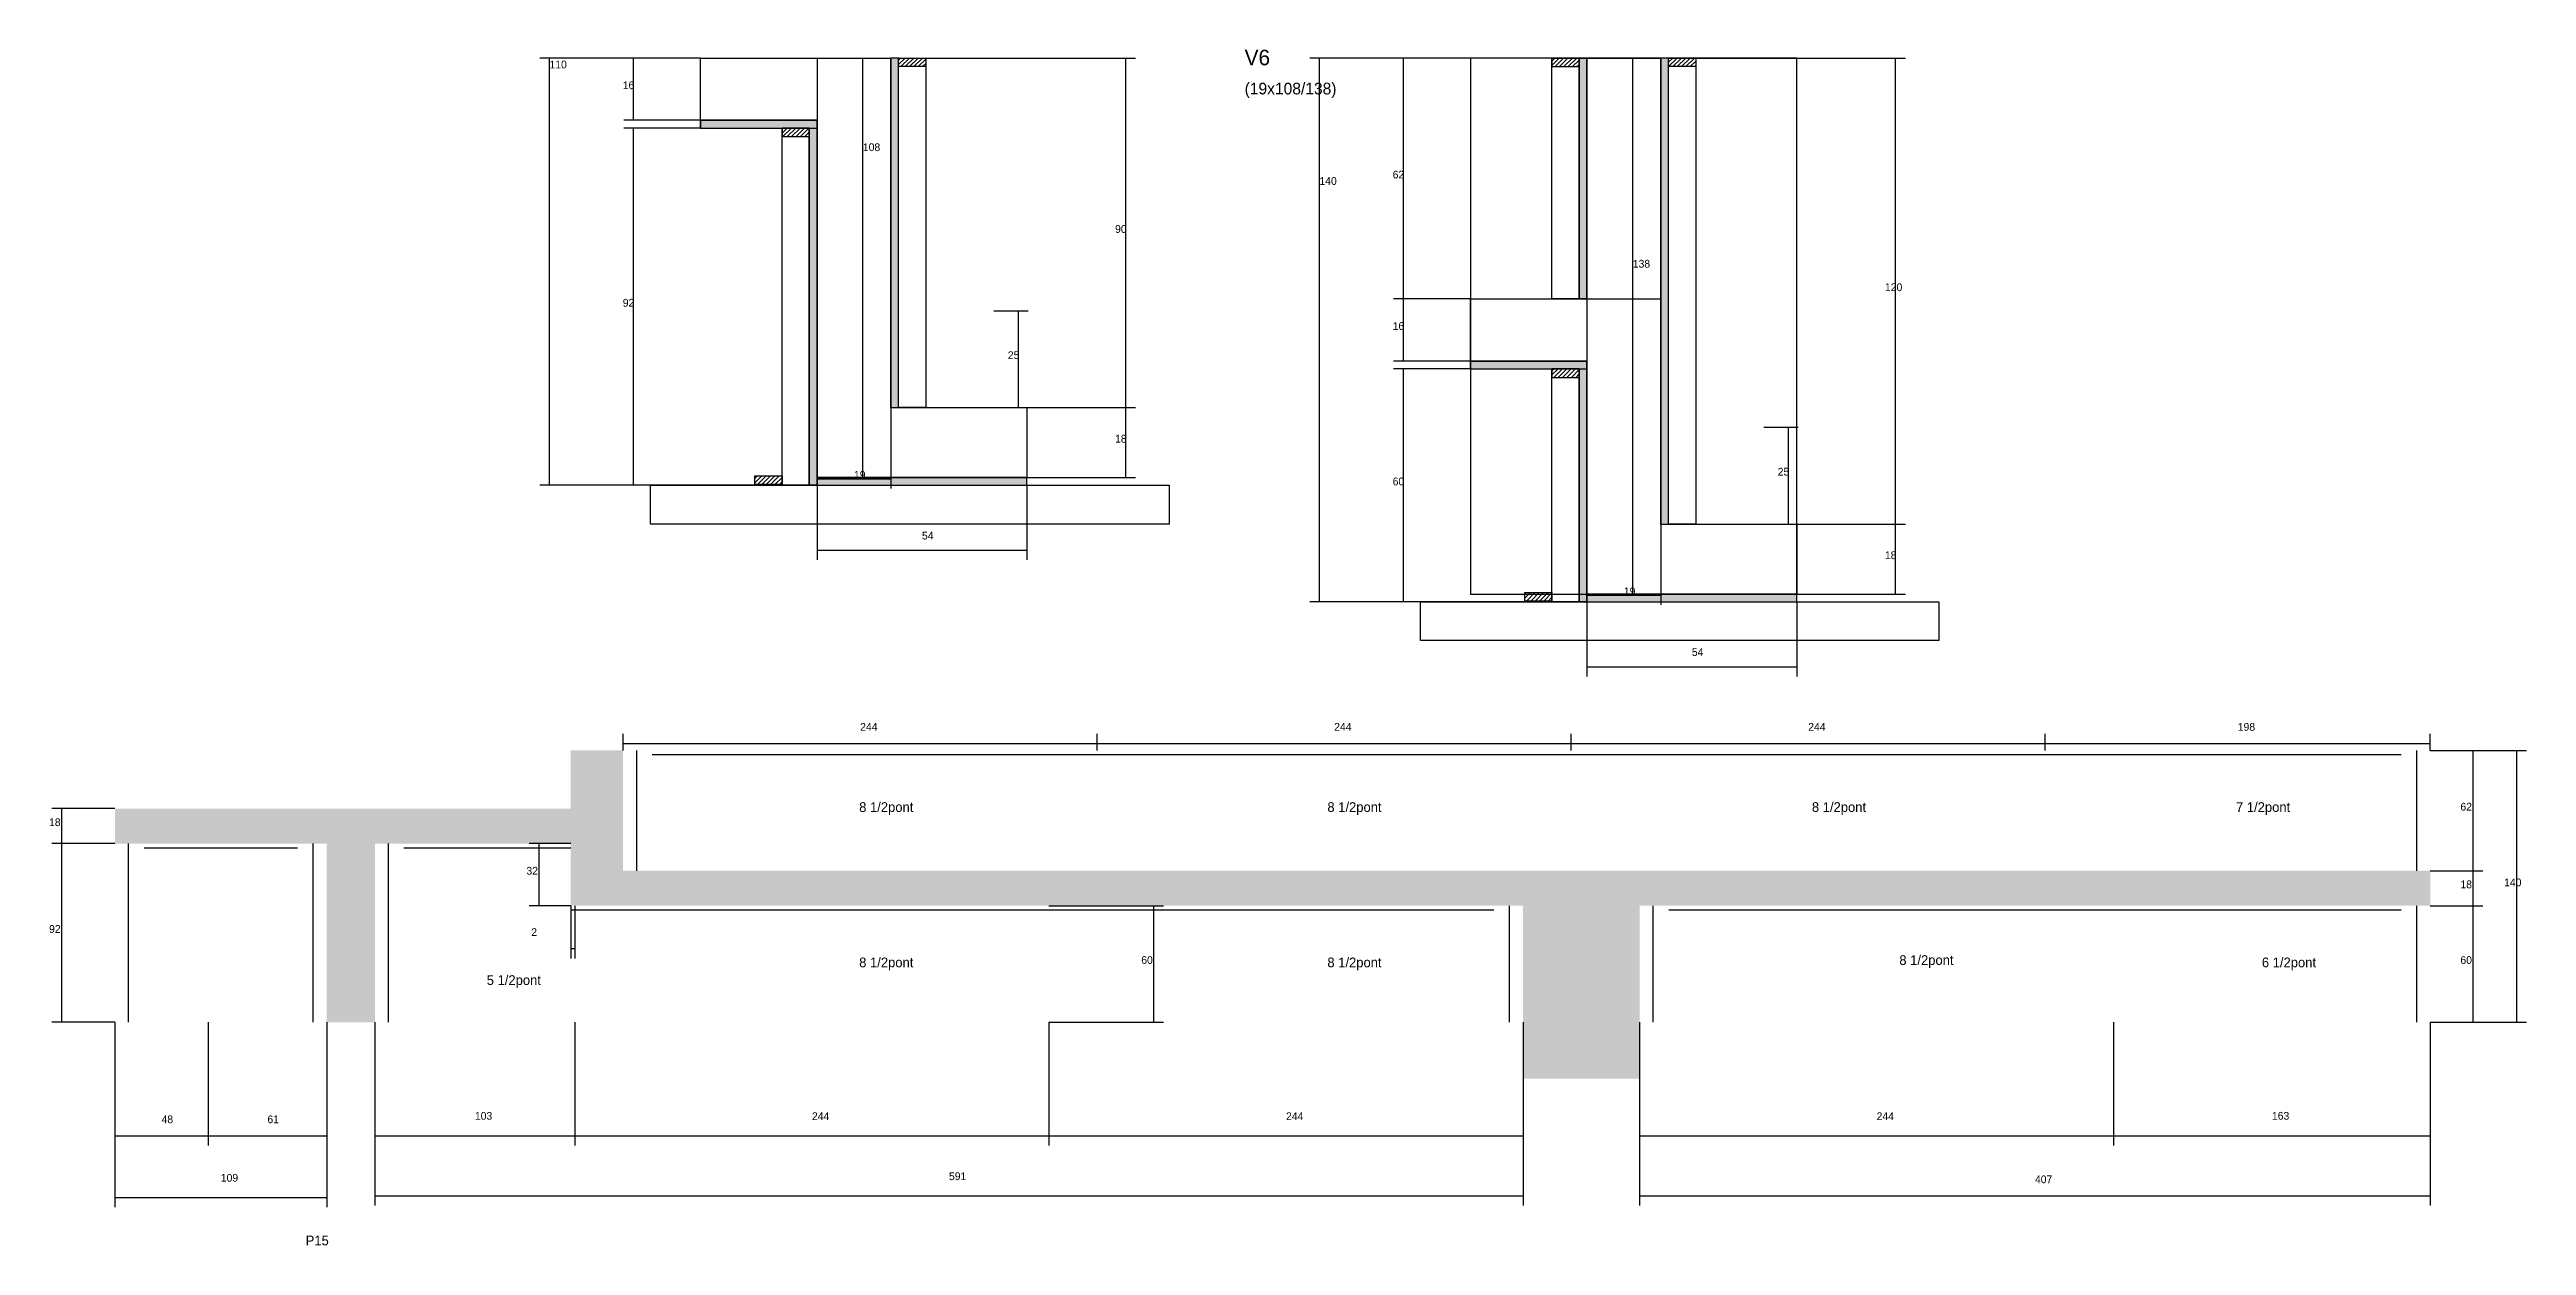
# Model space of a CAD drawing. Header units: metres. Extents: x -9409 to -5900, y 12644 to 13260.
# Drawn here: x -8742 to -7467, y 12644 to 13260 of the extents above; entities that cross this region are included whole.
import ezdxf

# ---------------------------------------------------------------- set-up
doc = ezdxf.new("R2010")
doc.units = ezdxf.units.M
for name, color, linetype in [('CONCRETO', 251, 'Continuous'), ('COTA', 4, 'Continuous'), ('Cota Seção (2x)', 4, 'Continuous'), ('Hachura', 253, 'Continuous'), ('Madeira', 126, 'Continuous'), ('NOMENCLATURA', 7, 'Continuous'), ('Painéis', 200, 'Continuous'), ('SARR_2.2x7', 40, 'Continuous'), ('Texto Seção', 7, 'Continuous')]:
    doc.layers.add(name, color=color, linetype=linetype)

msp = doc.modelspace()

# ---------------------------------------------------------------- hatches: boundary and pattern name
at = {"layer": 'COTA'}
h = msp.add_hatch(dxfattribs=at)
h.set_pattern_fill('AR-CONC', scale=0.03)
h.paths.add_polyline_path([(-8447.1, 12898.6), (-8474.1, 12898.6), (-8474.1, 12868.6), (-8708.7, 12868.6), (-8708.7, 12850.6), (-8599.7, 12850.6), (-8599.7, 12758.6), (-8574.9, 12758.6), (-8574.9, 12850.6), (-8474.1, 12850.6), (-8474.1, 12818.6), (-8471.9, 12818.6), (-7983.9, 12818.6), (-7983.9, 12758.6), (-7983.9, 12729.6), (-7923.9, 12729.6), (-7923.9, 12758.6), (-7923.9, 12818.6), (-7516.9, 12818.6), (-7516.9, 12836.6), (-8447.1, 12836.6)])
at = {"layer": 'Hachura'}
h = msp.add_hatch(color=8, dxfattribs=at)
h.dxf.hatch_style = 1
h.paths.add_polyline_path([(-8309.3, 13075.1), (-8305.3, 13075.1), (-8305.3, 13255.1), (-8309.3, 13255.1)])
h = msp.add_hatch(dxfattribs=at)
h.set_pattern_fill('ANSI31', scale=0.5)
h.paths.add_polyline_path([(-8291.3, 13255.1), (-8291.3, 13250.7), (-8291.3, 13250.7), (-8305.3, 13250.7), (-8305.3, 13250.7), (-8305.3, 13255.1), (-8305.3, 13255.1), (-8291.3, 13255.1)])
h = msp.add_hatch(dxfattribs=at)
h.set_pattern_fill('ANSI31', scale=0.5)
h.paths.add_polyline_path([(-7969, 13255.1), (-7969, 13250.7), (-7969, 13250.7), (-7955, 13250.7), (-7955, 13250.7), (-7955, 13255.1), (-7955, 13255.1), (-7969, 13255.1)])
h = msp.add_hatch(color=8, dxfattribs=at)
h.dxf.hatch_style = 1
h.paths.add_polyline_path([(-7955, 13255.1), (-7951, 13255.1), (-7951, 13255.1), (-7951, 13131.1), (-7951, 13131.1), (-7955, 13131.1), (-7955, 13131.1), (-7955, 13255.1)])
h = msp.add_hatch(color=8, dxfattribs=at)
h.dxf.hatch_style = 1
h.paths.add_polyline_path([(-7913, 13015.1), (-7909, 13015.1), (-7909, 13255.1), (-7913, 13255.1)])
h = msp.add_hatch(dxfattribs=at)
h.set_pattern_fill('ANSI31', scale=0.5)
h.paths.add_polyline_path([(-7895, 13255.1), (-7895, 13250.7), (-7895, 13250.7), (-7909, 13250.7), (-7909, 13250.7), (-7909, 13255.1), (-7909, 13255.1), (-7895, 13255.1)])
h = msp.add_hatch(color=8, dxfattribs=at)
h.dxf.hatch_style = 1
h.paths.add_polyline_path([(-8347.3, 13219.1), (-8347.3, 13223.1), (-8347.3, 13223.1), (-8407.3, 13223.1), (-8407.3, 13223.1), (-8407.3, 13219.1), (-8407.3, 13219.1), (-8347.3, 13219.1)])
h = msp.add_hatch(dxfattribs=at)
h.set_pattern_fill('ANSI31', scale=0.5)
h.paths.add_polyline_path([(-8365.3, 13219.1), (-8365.3, 13214.7), (-8365.3, 13214.7), (-8351.3, 13214.7), (-8351.3, 13214.7), (-8351.3, 13219.1), (-8351.3, 13219.1), (-8365.3, 13219.1)])
h = msp.add_hatch(color=8, dxfattribs=at)
h.dxf.hatch_style = 1
h.paths.add_polyline_path([(-8347.3, 13219.1), (-8351.3, 13219.1), (-8351.3, 13035.1), (-8347.3, 13035.1)])
h = msp.add_hatch(color=8, dxfattribs=at)
h.dxf.hatch_style = 1
h.paths.add_polyline_path([(-7951, 13095.1), (-7951, 13099.1), (-7951, 13099.1), (-8011, 13099.1), (-8011, 13099.1), (-8011, 13095.1), (-8011, 13095.1), (-7951, 13095.1)])
h = msp.add_hatch(dxfattribs=at)
h.set_pattern_fill('ANSI31', scale=0.5)
h.paths.add_polyline_path([(-7969, 13095.1), (-7969, 13090.7), (-7969, 13090.7), (-7955, 13090.7), (-7955, 13090.7), (-7955, 13095.1), (-7955, 13095.1), (-7969, 13095.1)])
h = msp.add_hatch(color=8, dxfattribs=at)
h.dxf.hatch_style = 1
h.paths.add_polyline_path([(-7951, 13095.1), (-7955, 13095.1), (-7955, 12975.1), (-7951, 12975.1)])
h = msp.add_hatch(dxfattribs=at)
h.set_pattern_fill('ANSI31', scale=0.5)
h.paths.add_polyline_path([(-8379.3, 13035.5), (-8379.3, 13039.9), (-8379.3, 13039.9), (-8365.3, 13039.9), (-8365.3, 13039.9), (-8365.3, 13035.5), (-8365.3, 13035.5), (-8379.3, 13035.5)])
h = msp.add_hatch(color=8, dxfattribs=at)
h.dxf.hatch_style = 1
h.paths.add_polyline_path([(-8239.3, 13035.1), (-8239.3, 13039.1), (-8239.3, 13039.1), (-8347.3, 13039.1), (-8347.3, 13039.1), (-8347.3, 13035.1), (-8347.3, 13035.1), (-8239.3, 13035.1)])
h = msp.add_hatch(dxfattribs=at)
h.set_pattern_fill('ANSI31', scale=0.5)
h.paths.add_polyline_path([(-7983, 12975.5), (-7983, 12979.9), (-7983, 12979.9), (-7969, 12979.9), (-7969, 12979.9), (-7969, 12975.5), (-7969, 12975.5), (-7983, 12975.5)])
h = msp.add_hatch(color=8, dxfattribs=at)
h.dxf.hatch_style = 1
h.paths.add_polyline_path([(-7843, 12975.1), (-7843, 12979.1), (-7843, 12979.1), (-7951, 12979.1), (-7951, 12979.1), (-7951, 12975.1), (-7951, 12975.1), (-7843, 12975.1)])

# ---------------------------------------------------------------- linework, layer by layer
at = {"layer": 'CONCRETO'}
for points in [[(-8309.3, 13255.1), (-8309.3, 13075.1), (-8239.3, 13075.1), (-8239.3, 13039.1), (-8239.3, 13039.1), (-8239.3, 13039.1), (-8347.3, 13039.1), (-8347.3, 13223.1), (-8407.3, 13223.1), (-8407.3, 13255.1), (-8309.3, 13255.1)], [(-7913, 13255.1), (-7913, 13015.1), (-7843, 13015.1), (-7843, 12979.1), (-7843, 12979.1), (-7843, 12979.1), (-7951, 12979.1), (-7951, 13099.1), (-8011, 13099.1), (-8011, 13131.1), (-7951, 13131.1)], [(-7951, 13131.1), (-7951, 13247.1), (-7951, 13255.1), (-7913, 13255.1)]]:
    msp.add_lwpolyline(points, dxfattribs=at)
for points in [[(-8011, 12979.1), (-7843, 12979.1), (-7843, 13255.1), (-8011, 13255.1)], [(-7951, 13131.1), (-7913, 13131.1), (-7913, 13255.1), (-7951, 13255.1)]]:
    msp.add_lwpolyline(points, close=True, dxfattribs=at)
at = {"layer": 'COTA'}
for p, q in [((-8407.3, 13255.1), (-8490, 13255.1)), ((-8485, 13035.1), (-8485, 13255.1)), ((-8407.3, 13255.1), (-8446.8, 13255.1)), ((-8441.8, 13223.1), (-8441.8, 13255.1)), ((-8291.3, 13255.1), (-8183.4, 13255.1)), ((-8188.4, 13075.1), (-8188.4, 13255.1)), ((-7959.4, 13255.1), (-8093.7, 13255.1)), ((-8088.7, 12975.1), (-8088.7, 13255.1)), ((-7959.4, 13255.1), (-8050.5, 13255.1)), ((-8045.5, 13131.1), (-8045.5, 13255.1)), ((-7895, 13255.1), (-7787.1, 13255.1)), ((-7792.1, 13015.1), (-7792.1, 13255.1)), ((-8407.3, 13223.1), (-8446.8, 13223.1)), ((-8407.3, 13219.1), (-8446.8, 13219.1)), ((-8441.8, 13035.1), (-8441.8, 13219.1)), ((-8256.3, 13125), (-8238.6, 13125)), ((-8243.6, 13075.1), (-8243.6, 13125)), ((-8011, 13131.1), (-8050.5, 13131.1)), ((-8011, 13131.1), (-8050.5, 13131.1)), ((-8045.5, 13099.1), (-8045.5, 13131.1)), ((-8011, 13099.1), (-8050.5, 13099.1)), ((-8011, 13095.1), (-8050.5, 13095.1)), ((-8045.5, 12975.1), (-8045.5, 13095.1)), ((-8256.3, 13075.1), (-8238.6, 13075.1)), ((-8239.3, 13075.1), (-8183.4, 13075.1)), ((-8239.3, 13075.1), (-8183.4, 13075.1)), ((-8188.4, 13039.1), (-8188.4, 13075.1)), ((-7860, 13065), (-7842.3, 13065)), ((-7847.3, 13015.1), (-7847.3, 13065)), ((-8365.3, 13035.1), (-8490, 13035.1)), ((-8365.3, 13035.1), (-8446.8, 13035.1)), ((-8347.3, 13035.1), (-8347.3, 12996.7)), ((-8239.3, 13039.1), (-8183.4, 13039.1)), ((-8239.3, 13035.1), (-8239.3, 12996.7)), ((-7860, 13015.1), (-7842.3, 13015.1)), ((-7843, 13015.1), (-7787.1, 13015.1)), ((-7843, 13015.1), (-7787.1, 13015.1)), ((-7792.1, 12979.1), (-7792.1, 13015.1)), ((-8347.3, 13001.7), (-8239.3, 13001.7)), ((-7843, 12979.1), (-7787.1, 12979.1)), ((-7969, 12975.1), (-8093.7, 12975.1)), ((-7969, 12975.1), (-8050.5, 12975.1)), ((-7951, 12975.1), (-7951, 12936.7)), ((-7843, 12975.1), (-7843, 12936.7)), ((-7951, 12941.7), (-7843, 12941.7)), ((-8447.1, 12898.6), (-8447.1, 12907.2)), ((-8203.1, 12898.6), (-8203.1, 12907.2)), ((-8203.1, 12898.6), (-8203.1, 12907.2)), ((-7959.1, 12898.6), (-7959.1, 12907.2)), ((-7959.1, 12898.6), (-7959.1, 12907.2)), ((-7715.1, 12898.6), (-7715.1, 12907.2)), ((-7715.1, 12898.6), (-7715.1, 12907.2)), ((-7516.9, 12898.6), (-7516.9, 12907.2)), ((-8447.1, 12902.2), (-8203.1, 12902.2)), ((-8203.1, 12902.2), (-7959.1, 12902.2)), ((-7959.1, 12902.2), (-7715.1, 12902.2)), ((-7715.1, 12902.2), (-7516.9, 12902.2)), ((-7516.9, 12898.6), (-7467.4, 12898.6)), ((-7516.9, 12898.6), (-7489.9, 12898.6)), ((-7494.9, 12836.6), (-7494.9, 12898.6)), ((-7472.4, 12758.6), (-7472.4, 12898.6)), ((-8708.7, 12868.6), (-8741.1, 12868.6)), ((-8736.1, 12850.6), (-8736.1, 12868.6)), ((-8708.7, 12850.6), (-8741.1, 12850.6)), ((-8708.7, 12850.6), (-8741.1, 12850.6)), ((-8736.1, 12758.6), (-8736.1, 12850.6)), ((-8474.1, 12850.6), (-8495.4, 12850.6)), ((-8490.4, 12818.6), (-8490.4, 12850.6)), ((-7516.9, 12836.6), (-7489.9, 12836.6)), ((-7516.9, 12836.6), (-7489.9, 12836.6)), ((-7494.9, 12818.6), (-7494.9, 12836.6)), ((-8474.1, 12818.6), (-8495.4, 12818.6)), ((-8474.1, 12818.6), (-8474.1, 12791.5)), ((-8471.9, 12818.6), (-8471.9, 12791.5)), ((-8227.9, 12818.6), (-8168.9, 12818.6)), ((-8173.9, 12758.6), (-8173.9, 12818.6)), ((-7516.9, 12818.6), (-7489.9, 12818.6)), ((-7516.9, 12818.6), (-7489.9, 12818.6)), ((-7494.9, 12758.6), (-7494.9, 12818.6)), ((-8474.1, 12796.5), (-8471.9, 12796.5)), ((-8708.7, 12758.6), (-8741.1, 12758.6)), ((-8708.7, 12758.6), (-8708.7, 12663.4)), ((-8708.7, 12758.6), (-8708.7, 12695.1)), ((-8660.7, 12758.6), (-8660.7, 12695.1)), ((-8660.7, 12758.6), (-8660.7, 12695.1)), ((-8599.7, 12758.6), (-8599.7, 12663.4)), ((-8599.7, 12758.6), (-8599.7, 12695.1)), ((-8574.9, 12758.6), (-8574.9, 12695.1)), ((-8574.9, 12758.6), (-8574.9, 12664.2)), ((-8471.9, 12758.6), (-8471.9, 12695.1)), ((-8471.9, 12758.6), (-8471.9, 12695.1)), ((-8227.9, 12758.6), (-8227.9, 12695.1)), ((-8227.9, 12758.6), (-8227.9, 12695.1)), ((-8227.9, 12758.6), (-8168.9, 12758.6)), ((-7983.9, 12758.6), (-7983.9, 12695.1)), ((-7923.9, 12758.6), (-7923.9, 12695.1)), ((-7679.9, 12758.6), (-7679.9, 12695.1)), ((-7679.9, 12758.6), (-7679.9, 12695.1)), ((-7516.9, 12758.6), (-7489.9, 12758.6)), ((-7516.9, 12758.6), (-7467.4, 12758.6)), ((-7516.9, 12758.6), (-7516.9, 12664.2)), ((-7983.9, 12744.1), (-7983.9, 12664.2)), ((-7923.9, 12744.1), (-7923.9, 12664.2)), ((-7516.9, 12746.4), (-7516.9, 12695.1)), ((-8708.7, 12700.1), (-8660.7, 12700.1)), ((-8660.7, 12700.1), (-8599.7, 12700.1)), ((-8574.9, 12700.1), (-8471.9, 12700.1)), ((-8471.9, 12700.1), (-8227.9, 12700.1)), ((-8227.9, 12700.1), (-7983.9, 12700.1)), ((-7923.9, 12700.1), (-7679.9, 12700.1)), ((-7679.9, 12700.1), (-7516.9, 12700.1)), ((-8708.7, 12668.4), (-8599.7, 12668.4)), ((-8574.9, 12669.2), (-7983.9, 12669.2)), ((-7923.9, 12669.2), (-7516.9, 12669.2))]:
    msp.add_line(p, q, dxfattribs=at)
at = {"layer": 'Cota Seção (2x)'}
for p, q in [((-8347.3, 13255.1), (-8318.7, 13255.1)), ((-8347.3, 13255.1), (-8347.3, 13033.5)), ((-8323.7, 13039.1), (-8323.7, 13255.1)), ((-8309.3, 13255.1), (-8309.3, 13033.5)), ((-7951, 13255.1), (-7922.4, 13255.1)), ((-7951, 13255.1), (-7951, 12973.5)), ((-7927.4, 12979.1), (-7927.4, 13255.1)), ((-7913, 13255.1), (-7913, 12973.5)), ((-8347.3, 13039.1), (-8318.7, 13039.1)), ((-8347.3, 13038.5), (-8309.3, 13038.5)), ((-7951, 12979.1), (-7922.4, 12979.1)), ((-7951, 12978.5), (-7913, 12978.5))]:
    msp.add_line(p, q, dxfattribs=at)
at = {"layer": 'Madeira'}
for points in [[(-8291.3, 13255.1), (-8291.3, 13250.7), (-8305.3, 13250.7), (-8305.3, 13255.1)], [(-8291.3, 13075.1), (-8305.3, 13075.1), (-8305.3, 13255.1), (-8291.3, 13255.1)], [(-7969, 13255.1), (-7969, 13250.7), (-7955, 13250.7), (-7955, 13255.1)], [(-7969, 13255.1), (-7955, 13255.1), (-7955, 13131.1), (-7969, 13131.1)], [(-7895, 13255.1), (-7895, 13250.7), (-7909, 13250.7), (-7909, 13255.1)], [(-7895, 13015.1), (-7909, 13015.1), (-7909, 13255.1), (-7895, 13255.1)], [(-8365.3, 13219.1), (-8365.3, 13214.7), (-8351.3, 13214.7), (-8351.3, 13219.1)], [(-8365.3, 13219.1), (-8351.3, 13219.1), (-8351.3, 13035.1), (-8365.3, 13035.1)], [(-7969, 13095.1), (-7969, 13090.7), (-7955, 13090.7), (-7955, 13095.1)], [(-7969, 13095.1), (-7955, 13095.1), (-7955, 12975.1), (-7969, 12975.1)], [(-8166.1, 13015.1), (-8433, 13015.1), (-8433, 13035.1), (-8166.1, 13035.1)], [(-8379.3, 13035.5), (-8379.3, 13039.9), (-8365.3, 13039.9), (-8365.3, 13035.5)], [(-7983, 12975.5), (-7983, 12979.9), (-7969, 12979.9), (-7969, 12975.5)], [(-7769.8, 12955.1), (-8036.7, 12955.1), (-8036.7, 12975.1), (-7769.8, 12975.1)]]:
    msp.add_lwpolyline(points, close=True, dxfattribs=at)
at = {"layer": 'Painéis'}
for p, q in [((-8309.3, 13075.1), (-8309.3, 13255.1)), ((-7951, 13131.1), (-7951, 13255.1)), ((-7913, 13015.1), (-7913, 13255.1)), ((-8407.3, 13223.1), (-8347.3, 13223.1)), ((-8407.3, 13219.1), (-8407.3, 13223.1)), ((-8347.3, 13219.1), (-8347.3, 13223.1)), ((-8347.3, 13035.1), (-8347.3, 13219.1)), ((-8011, 13099.1), (-7951, 13099.1)), ((-8011, 13095.1), (-8011, 13099.1)), ((-7951, 13095.1), (-7951, 13099.1)), ((-7951, 12975.1), (-7951, 13095.1)), ((-8347.3, 13039.1), (-8239.3, 13039.1)), ((-8347.3, 13035.1), (-8347.3, 13039.1)), ((-8239.3, 13035.1), (-8239.3, 13039.1)), ((-7951, 12979.1), (-7843, 12979.1)), ((-7951, 12975.1), (-7951, 12979.1)), ((-7843, 12975.1), (-7843, 12979.1))]:
    msp.add_line(p, q, dxfattribs=at)
for points in [[(-8305.3, 13255.1), (-8309.3, 13255.1), (-8309.3, 13075.1), (-8305.3, 13075.1)], [(-7955, 13255.1), (-7951, 13255.1), (-7951, 13131.1), (-7955, 13131.1)], [(-7909, 13255.1), (-7913, 13255.1), (-7913, 13015.1), (-7909, 13015.1)], [(-8347.3, 13219.1), (-8347.3, 13223.1), (-8407.3, 13223.1), (-8407.3, 13219.1)], [(-8351.3, 13219.1), (-8347.3, 13219.1), (-8347.3, 13035.1), (-8351.3, 13035.1)], [(-7951, 13095.1), (-7951, 13099.1), (-8011, 13099.1), (-8011, 13095.1)], [(-7955, 13095.1), (-7951, 13095.1), (-7951, 12975.1), (-7955, 12975.1)], [(-8239.3, 13035.1), (-8239.3, 13039.1), (-8347.3, 13039.1), (-8347.3, 13035.1)], [(-7843, 12975.1), (-7843, 12979.1), (-7951, 12979.1), (-7951, 12975.1)]]:
    msp.add_lwpolyline(points, close=True, dxfattribs=at)
at = {"layer": 'SARR_2.2x7'}
for p, q in [((-8440.1, 12836.6), (-8440.1, 12898.6)), ((-8432.1, 12896.4), (-8203.1, 12896.4)), ((-8203.1, 12896.4), (-7959.1, 12896.4)), ((-7959.1, 12896.4), (-7715.1, 12896.4)), ((-7715.1, 12896.4), (-7531.9, 12896.4)), ((-7523.9, 12836.6), (-7523.9, 12898.6)), ((-8701.7, 12758.6), (-8701.7, 12850.6)), ((-8693.7, 12848.4), (-8660.7, 12848.4)), ((-8660.7, 12848.4), (-8614.7, 12848.4)), ((-8606.7, 12758.6), (-8606.7, 12850.6)), ((-8567.9, 12758.6), (-8567.9, 12850.6)), ((-8559.9, 12848.4), (-8474.1, 12848.4)), ((-8474.1, 12816.4), (-8471.9, 12816.4)), ((-8471.9, 12816.4), (-8227.9, 12816.4)), ((-8227.9, 12816.4), (-7998.9, 12816.4)), ((-7990.9, 12758.6), (-7990.9, 12818.6)), ((-7916.9, 12758.6), (-7916.9, 12818.6)), ((-7908.9, 12816.4), (-7679.9, 12816.4)), ((-7679.9, 12816.4), (-7531.9, 12816.4)), ((-7523.9, 12758.6), (-7523.9, 12818.6))]:
    msp.add_line(p, q, dxfattribs=at)

# ---------------------------------------------------------------- texts
at = {"layer": 'COTA'}
for s, p in [('110', (-8485, 13249.8)), ('16', (-8447.3, 13239.1)), ('62', (-8051, 13193.1)), ('140', (-8088.7, 13189.8)), ('90', (-8193.9, 13165.1)), ('120', (-7797.6, 13135.1)), ('92', (-8447.3, 13127.1)), ('16', (-8051, 13115.1)), ('25', (-8249.1, 13100.1)), ('18', (-8193.9, 13057.1)), ('25', (-7852.8, 13040.1)), ('60', (-8051, 13035.1)), ('54', (-8293.3, 13007.2)), ('18', (-7797.6, 12997.1)), ('54', (-7897, 12947.2)), ('244', (-8325.1, 12908.7)), ('244', (-8081.1, 12908.7)), ('244', (-7837.1, 12908.7)), ('198', (-7616, 12908.7)), ('62', (-7501.4, 12867.6)), ('18', (-8742.6, 12859.6)), ('32', (-8496.9, 12834.6)), ('18', (-7501.4, 12827.6)), ('140', (-7478.9, 12828.6)), ('92', (-8742.6, 12804.6)), ('2', (-8494.4, 12803)), ('60', (-8180.4, 12788.6)), ('60', (-7501.4, 12788.6)), ('103', (-8523.4, 12708.4)), ('244', (-8349.9, 12708.2)), ('244', (-8105.9, 12708.2)), ('244', (-7801.9, 12708.2)), ('163', (-7598.4, 12708.4)), ('48', (-8684.7, 12706.6)), ('61', (-8630.2, 12706.6)), ('109', (-8654.2, 12676.5)), ('591', (-8279.4, 12677.3)), ('407', (-7720.4, 12675.7))]:
    msp.add_text(s, height=4, dxfattribs=at).set_placement(p)
at = {"layer": 'Cota Seção (2x)'}
for s, p in [('108', (-8323.7, 13207.2)), ('138', (-7927.4, 13147.2)), ('19', (-8328.3, 13038.5)), ('19', (-7932, 12978.5))]:
    msp.add_text(s, height=4, dxfattribs=at).set_placement(p)
at = {"layer": 'NOMENCLATURA'}
for s, p in [('8 1/2pont', (-8325.6, 12866.9)), ('8 1/2pont', (-8084.6, 12866.9)), ('8 1/2pont', (-7835.2, 12866.9)), ('7 1/2pont', (-7616.9, 12866.9)), ('8 1/2pont', (-8325.6, 12786.9)), ('8 1/2pont', (-8084.6, 12786.9)), ('8 1/2pont', (-7790.2, 12788.1)), ('6 1/2pont', (-7603.6, 12786.9)), ('5 1/2pont', (-8517.3, 12777.8)), ('P15', (-8610.5, 12643.7))]:
    msp.add_text(s, height=5, dxfattribs=at).set_placement(p)
at = {"layer": 'Texto Seção'}
for s, height, p in [('V6', 8, (-8127.2, 13251.4)), ('(19x108/138)', 6, (-8127.2, 13236.4))]:
    msp.add_text(s, height=height, dxfattribs=at).set_placement(p)

doc.saveas('drawing.dxf')
